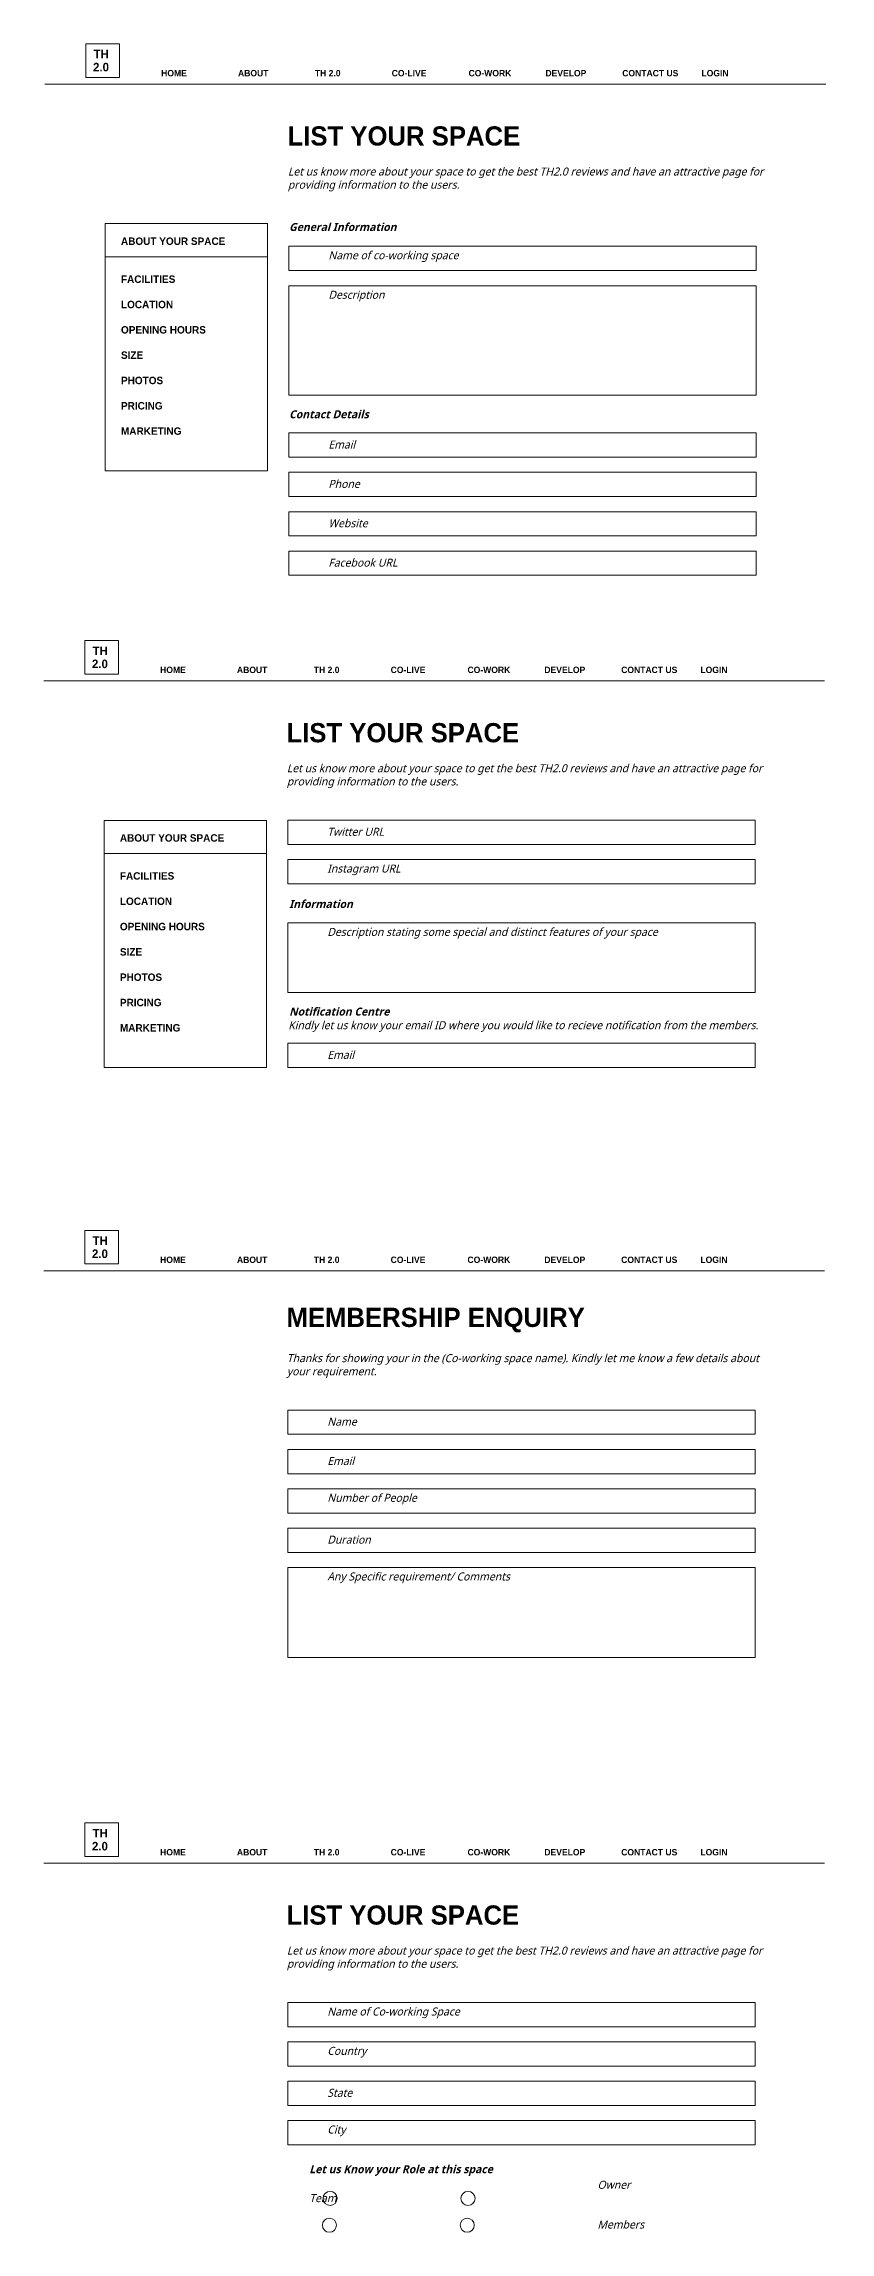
# Model space of a CAD drawing. Header units: inches. Extents: x -8 to 10100, y -1893 to 1161.
# Drawn here: x 4176 to 5219, y -1744 to 1161 of the extents above; entities that cross this region are included whole.
import ezdxf

# ---------------------------------------------------------------- set-up
doc = ezdxf.new("R2010")
doc.units = ezdxf.units.IN
doc.header["$MEASUREMENT"] = 0
doc.layers.add('Layer 1', color=7, linetype='Continuous')

# ---------------------------------------------------------------- blocks, each defined once
blk = doc.blocks.new('block 160')
at = {"layer": 'Layer 1', "color": 18, "lineweight": 9, "true_color": 0x010101}
blk.add_lwpolyline([(4276.033100000001, 1116.0225), (4231.4753, 1116.0225), (4231.4753, 1160.5802), (4276.033100000001, 1160.5802), (4276.033100000001, 1116.0225)], dxfattribs=at)
at = {"layer": 'Layer 1', "color": 253, "true_color": 0xb2b1b1, "char_height": 11.35456377410889, "attachment_point": 7}
for s, insert in [('\\fnevis|b1|i0|c0|p34;\\W1;2.0', (4240.9873046875, 1123.76513671875)), ('\\fnevis|b1|i0|c0|p34;\\W1;TH ', (4241.7255859375, 1141.2607421875))]:
    blk.add_mtext(s, dxfattribs=dict(at, insert=insert))
blk = doc.blocks.new('block 202')
at = {"layer": 'Layer 1', "color": 18, "lineweight": 9, "true_color": 0x010101}
blk.add_lwpolyline([(4472.5062, 593.9601849953033), (4257.1175, 593.9601849953033), (4257.1175, 921.8915767110593), (4472.5062, 921.8915767110593), (4472.5062, 593.9601849953033)], dxfattribs=at)
blk = doc.blocks.new('block 201')
at = {"layer": 'Layer 1'}
blk.add_blockref('block 202', (0, 0), dxfattribs=at)
blk = doc.blocks.new('block 200')
at = {"layer": 'Layer 1'}
blk.add_blockref('block 201', (0, 0), dxfattribs=at)
blk = doc.blocks.new('block 223')
at = {"layer": 'Layer 1', "color": 8, "lineweight": 9, "true_color": 0x808284}
for points in [[(4564.906300000001, -1698.935600000001), (4564.906300000001, -1704.102000000001), (4560.7181, -1708.290199999999), (4555.5517, -1708.290199999999), (4550.3853, -1708.290199999999), (4546.197100000001, -1704.102000000001), (4546.197100000001, -1698.935600000001), (4546.197100000001, -1693.769200000001), (4550.3853, -1689.581), (4555.5517, -1689.581), (4560.7181, -1689.581), (4564.906300000001, -1693.769200000001), (4564.906300000001, -1698.935600000001)], [(4747.7747, -1698.935600000001), (4747.7747, -1704.102000000001), (4743.586500000001, -1708.290199999999), (4738.420099999999, -1708.290199999999), (4733.253700000001, -1708.290199999999), (4729.065500000001, -1704.102000000001), (4729.065500000001, -1698.935600000001), (4729.065500000001, -1693.769200000001), (4733.253700000001, -1689.581), (4738.420099999999, -1689.581), (4743.586500000001, -1689.581), (4747.7747, -1693.769200000001), (4747.7747, -1698.935600000001)]]:
    blk.add_open_spline(points, degree=3, knots=[0, 0, 0, 0, 1, 1, 1, 2, 2, 2, 3, 3, 3, 4, 4, 4, 4], dxfattribs=at)
blk = doc.blocks.new('block 224')
at = {"layer": 'Layer 1', "color": 8, "lineweight": 9, "true_color": 0x808284}
for points in [[(4563.906300000001, -1734.469499999999), (4563.906300000001, -1739.635899999999), (4559.7181, -1743.8241), (4554.5517, -1743.8241), (4549.3853, -1743.8241), (4545.197100000001, -1739.635899999999), (4545.197100000001, -1734.469499999999), (4545.197100000001, -1729.303100000001), (4549.3853, -1725.1149), (4554.5517, -1725.1149), (4559.7181, -1725.1149), (4563.906300000001, -1729.303100000001), (4563.906300000001, -1734.469499999999)], [(4746.7747, -1734.469499999999), (4746.7747, -1739.635899999999), (4742.586500000001, -1743.8241), (4737.420099999999, -1743.8241), (4732.253700000001, -1743.8241), (4728.065500000001, -1739.635899999999), (4728.065500000001, -1734.469499999999), (4728.065500000001, -1729.303100000001), (4732.253700000001, -1725.1149), (4737.420099999999, -1725.1149), (4742.586500000001, -1725.1149), (4746.7747, -1729.303100000001), (4746.7747, -1734.469499999999)]]:
    blk.add_open_spline(points, degree=3, knots=[0, 0, 0, 0, 1, 1, 1, 2, 2, 2, 3, 3, 3, 4, 4, 4, 4], dxfattribs=at)
blk = doc.blocks.new('block 261')
at = {"layer": 'Layer 1', "color": 18, "lineweight": 9, "true_color": 0x010101}
blk.add_lwpolyline([(4274.610700000001, 324.064891813432), (4230.052900000001, 324.064891813432), (4230.052900000001, 368.6225906878099), (4274.610700000001, 368.6225906878099), (4274.610700000001, 324.064891813432)], dxfattribs=at)
at = {"layer": 'Layer 1', "color": 253, "true_color": 0xb2b1b1, "char_height": 11.35456377410889, "attachment_point": 7}
for s, insert in [('\\fnevis|b1|i0|c0|p34;\\W1;TH ', (4240.30322265625, 349.3031005859375)), ('\\fnevis|b1|i0|c0|p34;\\W1;2.0', (4239.56494140625, 331.8074951171875))]:
    blk.add_mtext(s, dxfattribs=dict(at, insert=insert))
blk = doc.blocks.new('block 264')
at = {"layer": 'Layer 1', "color": 18, "lineweight": 9, "true_color": 0x010101}
blk.add_lwpolyline([(4471.0838, -197.9975000000004), (4255.695100000001, -197.9975000000004), (4255.695100000001, 129.9338967175936), (4471.0838, 129.9338967175936), (4471.0838, -197.9975000000004)], dxfattribs=at)
blk = doc.blocks.new('block 263')
at = {"layer": 'Layer 1'}
blk.add_blockref('block 264', (0, 0), dxfattribs=at)
blk = doc.blocks.new('block 262')
at = {"layer": 'Layer 1'}
blk.add_blockref('block 263', (0, 0), dxfattribs=at)
blk = doc.blocks.new('block 265')
at = {"layer": 'Layer 1', "color": 18, "lineweight": 9, "true_color": 0x010101}
blk.add_lwpolyline([(4274.610700000001, -458.8114000000005), (4230.052900000001, -458.8114000000005), (4230.052900000001, -414.2536999999993), (4274.610700000001, -414.2536999999993), (4274.610700000001, -458.8114000000005)], dxfattribs=at)
at = {"layer": 'Layer 1', "color": 253, "true_color": 0xb2b1b1, "char_height": 11.35456377410889, "attachment_point": 7}
for s, insert in [('\\fnevis|b1|i0|c0|p34;\\W1;TH ', (4240.30322265625, -433.5731201171875)), ('\\fnevis|b1|i0|c0|p34;\\W1;2.0', (4239.56494140625, -451.0687255859375))]:
    blk.add_mtext(s, dxfattribs=dict(at, insert=insert))
blk = doc.blocks.new('block 268')
at = {"layer": 'Layer 1', "color": 18, "lineweight": 9, "true_color": 0x010101}
blk.add_lwpolyline([(4274.610700000001, -1245.0677), (4230.052900000001, -1245.0677), (4230.052900000001, -1200.51), (4274.610700000001, -1200.51), (4274.610700000001, -1245.0677)], dxfattribs=at)
at = {"layer": 'Layer 1', "color": 253, "true_color": 0xb2b1b1, "char_height": 11.35456377410889, "attachment_point": 7}
for s, insert in [('\\fnevis|b1|i0|c0|p34;\\W1;TH ', (4240.30322265625, -1219.829467773438)), ('\\fnevis|b1|i0|c0|p34;\\W1;2.0', (4239.56494140625, -1237.325073242188))]:
    blk.add_mtext(s, dxfattribs=dict(at, insert=insert))

msp = doc.modelspace()

# ---------------------------------------------------------------- linework, layer by layer
at = {"layer": 'Layer 1', "color": 18, "lineweight": 5, "true_color": 0x010101}
for points in [[(4177.033100000001, 1106.936400000001), (5213.033100000001, 1106.936400000001)], [(4175.610700000001, 314.9787920429662), (5211.610700000001, 314.9787920429662)], [(4175.610700000001, -467.8974999999991), (5211.610700000001, -467.8974999999991)], [(4175.610700000001, -1254.1538), (5211.610700000001, -1254.1538)]]:
    msp.add_lwpolyline(points, dxfattribs=at)
at = {"layer": 'Layer 1', "color": 18, "lineweight": 9, "true_color": 0x010101}
for points in [[(4257.174999999999, 877.9007778223604), (4472.3601, 877.9007778223604)], [(5120.768599999999, 859.630678283902), (4500.873100000001, 859.630678283902), (4500.873100000001, 891.8318774704312), (5120.768599999999, 891.8318774704312), (5120.768599999999, 859.630678283902)], [(5120.768599999999, 694.0447824669536), (4500.873100000001, 694.0447824669536), (4500.873100000001, 839.4155787945783), (5120.768599999999, 839.4155787945783), (5120.768599999999, 694.0447824669536)], [(5120.768599999999, 611.8754845427247), (4500.873100000001, 611.8754845427247), (4500.873100000001, 644.0765837292565), (5120.768599999999, 644.0765837292565), (5120.768599999999, 611.8754845427247)], [(5120.768599999999, 559.6448858621807), (4500.873100000001, 559.6448858621807), (4500.873100000001, 591.8459999999995), (5120.768599999999, 591.8459999999995), (5120.768599999999, 559.6448858621807)], [(5120.768599999999, 507.3813871824677), (4500.873100000001, 507.3813871824677), (4500.873100000001, 539.5824863689995), (5120.768599999999, 539.5824863689995), (5120.768599999999, 507.3813871824677)], [(5120.768599999999, 455.1280885024971), (4500.873100000001, 455.1280885024971), (4500.873100000001, 487.3291876890289), (5120.768599999999, 487.3291876890289), (5120.768599999999, 455.1280885024971)], [(5119.3462, 97.98059999999987), (4499.450700000001, 97.98059999999987), (4499.450700000001, 130.1816967113336), (5119.3462, 130.1816967113336), (5119.3462, 97.98059999999987)], [(4255.7526, 85.94310000000041), (4470.9377, 85.94310000000041)], [(5119.3462, 45.7501000000002), (4499.450700000001, 45.7501000000002), (4499.450700000001, 77.95120000000043), (5119.3462, 77.95120000000043), (5119.3462, 45.7501000000002)], [(5119.3547, -98.65499999999975), (4499.459200000001, -98.65499999999975), (4499.459200000001, -5.87778999999955), (5119.3547, -5.87778999999955), (5119.3547, -98.65499999999975)], [(5119.3462, -198.1228000000001), (4499.450700000001, -198.1228000000001), (4499.450700000001, -165.9216999999999), (5119.3462, -165.9216999999999), (5119.3462, -198.1228000000001)], [(5119.3462, -684.8955999999998), (4499.450700000001, -684.8955999999998), (4499.450700000001, -652.6944999999996), (5119.3462, -652.6944999999996), (5119.3462, -684.8955999999998)], [(5119.3462, -737.1262000000006), (4499.450700000001, -737.1262000000006), (4499.450700000001, -704.9251000000004), (5119.3462, -704.9251000000004), (5119.3462, -737.1262000000006)], [(5119.3462, -789.3794999999991), (4499.450700000001, -789.3794999999991), (4499.450700000001, -757.1784000000007), (5119.3462, -757.1784000000007), (5119.3462, -789.3794999999991)], [(5119.3462, -841.5241999999998), (4499.450700000001, -841.5241999999998), (4499.450700000001, -809.3230999999996), (5119.3462, -809.3230999999996), (5119.3462, -841.5241999999998)], [(5119.3462, -981.1106999999993), (4499.278600000001, -981.1106999999993), (4499.278600000001, -861.5764999999992), (5119.3462, -861.5764999999992), (5119.3462, -981.1106999999993)], [(5119.3462, -1471.152), (4499.450700000001, -1471.152), (4499.450700000001, -1438.9509), (5119.3462, -1438.9509), (5119.3462, -1471.152)], [(5119.3462, -1523.3825), (4499.450700000001, -1523.3825), (4499.450700000001, -1491.181399999999), (5119.3462, -1491.181399999999), (5119.3462, -1523.3825)], [(5119.3462, -1575.635899999999), (4499.450700000001, -1575.635899999999), (4499.450700000001, -1543.434799999999), (5119.3462, -1543.434799999999), (5119.3462, -1575.635899999999)], [(5119.3462, -1627.7806), (4499.450700000001, -1627.7806), (4499.450700000001, -1595.5795), (5119.3462, -1595.5795), (5119.3462, -1627.7806)]]:
    msp.add_lwpolyline(points, dxfattribs=at)

# ---------------------------------------------------------------- block references
at = {"layer": 'Layer 1'}
for name in ['block 160', 'block 200', 'block 261', 'block 262', 'block 265', 'block 268', 'block 223', 'block 224']:
    msp.add_blockref(name, (0, 0), dxfattribs=at)

# ---------------------------------------------------------------- texts
at = {"layer": 'Layer 1', "color": 252, "true_color": 0x989898, "attachment_point": 7}
for s, insert, char_height in [('\\fnevis|b1|i0|c0|p34;\\W1;HOME^I^IABOUT^I^ITH 2.0^I^ICO-LIVE^I^ICO-WORK^I^IDEVELOP^I^ICONTACT US^I^ILOGIN ', (4331.3681640625, 1117.2294921875), 8.495999999999999), ('\\fnevis|b1|i0|c0|p34;\\W1;LIST YOUR SPACE', (4499.04638671875, 1025.146118164062), 25.488), ('\\fnevis|b1|i0|c0|p34;\\W1;ABOUT YOUR SPACE', (4278.0224609375, 893.452392578125), 9.911999999999999), ('\\fnevis|b1|i0|c0|p34;\\W1;FACILITIES', (4278.0224609375, 843.052490234375), 9.911999999999999), ('\\fnevis|b1|i0|c0|p34;\\W1;LOCATION', (4278.0224609375, 809.452392578125), 9.911999999999999), ('\\fnevis|b1|i0|c0|p34;\\W1;OPENING HOURS', (4278.0224609375, 775.852294921875), 9.911999999999999), ('\\fnevis|b1|i0|c0|p34;\\W1;SIZE', (4278.0224609375, 742.252197265625), 9.911999999999999), ('\\fnevis|b1|i0|c0|p34;\\W1;PHOTOS', (4278.0224609375, 708.652587890625), 9.911999999999999), ('\\fnevis|b1|i0|c0|p34;\\W1;PRICING', (4278.0224609375, 675.052490234375), 9.911999999999999), ('\\fnevis|b1|i0|c0|p34;\\W1;MARKETING', (4278.0224609375, 641.452392578125), 9.911999999999999), ('\\fnevis|b1|i0|c0|p34;\\W1;HOME^I^IABOUT^I^ITH 2.0^I^ICO-LIVE^I^ICO-WORK^I^IDEVELOP^I^ICONTACT US^I^ILOGIN ', (4329.94580078125, 325.2718505859375), 8.495999999999999), ('\\fnevis|b1|i0|c0|p34;\\W1;LIST YOUR SPACE', (4497.6240234375, 233.1884765625), 25.488), ('\\fnevis|b1|i0|c0|p34;\\W1;ABOUT YOUR SPACE', (4276.60009765625, 101.494743347168), 9.911999999999999), ('\\fnevis|b1|i0|c0|p34;\\W1;FACILITIES', (4276.60009765625, 51.09484100341797), 9.911999999999999), ('\\fnevis|b1|i0|c0|p34;\\W1;LOCATION', (4276.60009765625, 17.49474334716797), 9.911999999999999), ('\\fnevis|b1|i0|c0|p34;\\W1;OPENING HOURS', (4276.60009765625, -16.10535430908203), 9.911999999999999), ('\\fnevis|b1|i0|c0|p34;\\W1;SIZE', (4276.60009765625, -49.70545196533203), 9.911999999999999), ('\\fnevis|b1|i0|c0|p34;\\W1;PHOTOS', (4276.60009765625, -83.30506134033203), 9.911999999999999), ('\\fnevis|b1|i0|c0|p34;\\W1;PRICING', (4276.60009765625, -116.905158996582), 9.911999999999999), ('\\fnevis|b1|i0|c0|p34;\\W1;MARKETING', (4276.60009765625, -150.505256652832), 9.911999999999999), ('\\fnevis|b1|i0|c0|p34;\\W1;HOME^I^IABOUT^I^ITH 2.0^I^ICO-LIVE^I^ICO-WORK^I^IDEVELOP^I^ICONTACT US^I^ILOGIN ', (4329.94580078125, -457.6044006347656), 8.495999999999999), ('\\fnevis|b1|i0|c0|p34;\\W1;MEMBERSHIP ENQUIRY', (4497.6240234375, -549.687255859375), 25.488), ('\\fnevis|b1|i0|c0|p34;\\W1;HOME^I^IABOUT^I^ITH 2.0^I^ICO-LIVE^I^ICO-WORK^I^IDEVELOP^I^ICONTACT US^I^ILOGIN ', (4329.94580078125, -1243.860717773438), 8.495999999999999), ('\\fnevis|b1|i0|c0|p34;\\W1;LIST YOUR SPACE', (4497.6240234375, -1335.943603515625), 25.488)]:
    msp.add_mtext(s, dxfattribs=dict(at, insert=insert, char_height=char_height))
at = {"layer": 'Layer 1', "color": 8, "true_color": 0x808284, "char_height": 10.62, "attachment_point": 7}
for s, insert in [('\\fRoboto Light|b0|i1|c0|p34;\\W1;Let us know more about your space to get the best TH2.0 reviews and have an attractive page for ', (4499.509887695312, 982.1759643554688)), ('\\fRoboto Light|b0|i1|c0|p34;\\W1;providing information to the users.', (4499.509887695312, 964.6803588867188)), ('\\fRoboto|b1|i1|c0|p34;\\W1;General Information\\fRoboto Light|b0|i1|c0|p34;\\C250;\\c2105123;^I^I^I^I^I', (4501.164916992188, 911.9130249023438)), ('\\fRoboto|b1|i1|c0|p34;\\W1;Contact Details\\fRoboto Light|b0|i1|c0|p34;\\C250;\\c2105123;^I^I', (4501.165893554688, 663.4112396240234)), ('\\fRoboto Light|b0|i1|c0|p34;\\W1;Let us know more about your space to get the best TH2.0 reviews and have an attractive page for ', (4498.087524414062, 190.2183227539062)), ('\\fRoboto Light|b0|i1|c0|p34;\\W1;providing information to the users.', (4498.087524414062, 172.7227172851562)), ('\\fRoboto|b1|i1|c0|p34;\\W1;Information\\fRoboto Light|b0|i1|c0|p34;\\C250;\\c2105123;^I', (4501.165893554688, 13.4351806640625)), ('\\fRoboto Light|b0|i1|c0|p34;\\W1;Kindly let us know your email ID where you would like to recieve notification from the members.', (4500.042236328125, -150.8171997070312)), ('\\fRoboto|b1|i1|c0|p34;\\W1;Notification Centre', (4501.165893554688, -129.306640625)), ('\\fRoboto Light|b0|i1|c0|p34;\\W1;Thanks for showing your in the\\fRoboto Black|b0|i1|c0|p34; (Co-working space name)\\fRoboto Light|b0|i1|c0|p34;. Kindly let me know a few details about ', (4498.087524414062, -592.657958984375)), ('\\fRoboto Light|b0|i1|c0|p34;\\W1;your requirement.', (4498.087524414062, -610.153564453125)), ('\\fRoboto Light|b0|i1|c0|p34;\\W1;Let us know more about your space to get the best TH2.0 reviews and have an attractive page for ', (4498.087524414062, -1378.914306640625)), ('\\fRoboto Light|b0|i1|c0|p34;\\W1;providing information to the users.', (4498.087524414062, -1396.409912109375))]:
    msp.add_mtext(s, dxfattribs=dict(at, insert=insert))
at = {"layer": 'Layer 1', "color": 8, "true_color": 0x808080, "char_height": 10.62, "attachment_point": 7}
for s, insert in [('\\fRoboto Light|b0|i1|c0|p34;\\W1;Name of co-working space', (4553.21484375, 870.999755859375)), ('\\fRoboto Light|b0|i1|c0|p34;\\W1;Description', (4553.21484375, 818.58349609375)), ('\\fRoboto Light|b0|i1|c0|p34;\\W1;Email', (4553.21484375, 623.2445068359375)), ('\\fRoboto Light|b0|i1|c0|p34;\\W1;Phone', (4553.21484375, 571.013916015625)), ('\\fRoboto Light|b0|i1|c0|p34;\\W1;Website', (4553.21484375, 518.75048828125)), ('\\fRoboto Light|b0|i1|c0|p34;\\W1;Facebook URL', (4553.21484375, 466.4971923828125)), ('\\fRoboto Light|b0|i1|c0|p34;\\W1;Twitter URL', (4551.79248046875, 109.349609375)), ('\\fRoboto Light|b0|i1|c0|p34;\\W1;Instagram URL', (4551.79248046875, 57.1190185546875)), ('\\fRoboto Light|b0|i1|c0|p34;\\W1;Description stating some special and distinct features of your space ', (4551.787109375, -26.9893798828125)), ('\\fRoboto Light|b0|i1|c0|p34;\\W1;Email', (4551.79248046875, -186.75390625)), ('\\fRoboto Light|b0|i1|c0|p34;\\W1;Name', (4551.79248046875, -673.5266265869141)), ('\\fRoboto Light|b0|i1|c0|p34;\\W1;Email', (4551.79248046875, -725.7572174072266)), ('\\fRoboto Light|b0|i1|c0|p34;\\W1;Number of People', (4551.79248046875, -778.0105438232422)), ('\\fRoboto Light|b0|i1|c0|p34;\\W1;Duration', (4551.79248046875, -830.1552734375)), ('\\fRoboto Light|b0|i1|c0|p34;\\W1;Any Specific requirement/ Comments', (4551.7919921875, -882.4339933395386)), ('\\fRoboto Light|b0|i1|c0|p34;\\W1;Name of Co-working Space', (4551.7919921875, -1459.779052734375)), ('\\fRoboto Light|b0|i1|c0|p34;\\W1;Country', (4551.79248046875, -1512.013549804688)), ('\\fRoboto Light|b0|i1|c0|p34;\\W1;State', (4551.79248046875, -1564.266906738281)), ('\\fRoboto Light|b0|i1|c0|p34;\\W1;City', (4551.79248046875, -1616.41162109375))]:
    msp.add_mtext(s, dxfattribs=dict(at, insert=insert))
at = {"layer": 'Layer 1', "color": 250, "true_color": 0x231f20, "char_height": 10.62, "attachment_point": 7}
for s, insert in [('\\fRoboto|b1|i1|c0|p34;\\W1;Let us Know your Role at this space', (4527.904907226562, -1669.059448242188)), ('\\fRoboto Light|b0|i1|c0|p34;\\W1;^I^I^I^I^I^I^I^I^IOwner^I^I^I^I^I^I^I^I^I^I^I^I^I^I^I^I^I^I^I^I^I^I^I^I^I^I^IOfficial Team', (4527.904907226562, -1704.050659179688)), ('\\fRoboto Light|b0|i1|c0|p34;\\W1;^I^I^I^I^I^I^I^I^IMembers^I^I^I^I^I^I^I^I^I^I^I^I^I^I^I^I^I^I^I^I^I^I^IGuest User', (4527.904907226562, -1739.041381835938))]:
    msp.add_mtext(s, dxfattribs=dict(at, insert=insert))

doc.saveas('drawing.dxf')
